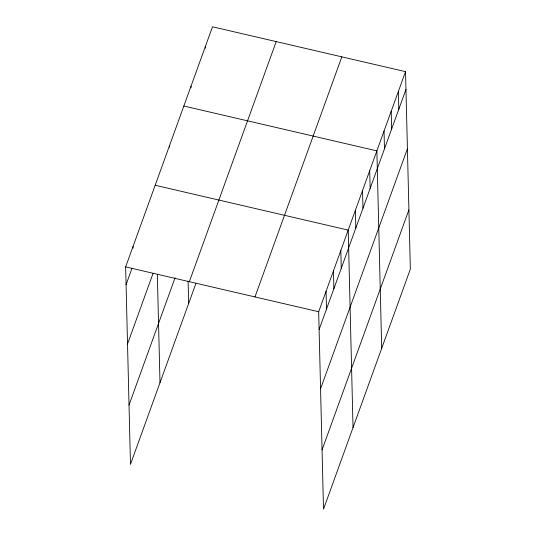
<?xml version="1.0" encoding="UTF-8"?>
<svg xmlns="http://www.w3.org/2000/svg" width="536" height="536" viewBox="0 0 536 536"><rect width="100%" height="100%" fill="white"/><g stroke="black" fill="none" stroke-linecap="round" stroke-linejoin="round"><path stroke-width="0.8" d="M195.828 283.685L130.469 464.35L125.645 266.888L212.497 26.8L405.531 71.65L410.355 269.112L323.503 509.2L318.679 311.738L405.531 71.65M126.074 284.663L132.037 268.181M127.528 343.958L153.082 273.32M129.022 405.055L175.084 277.715M189.342 281.688L276.201 41.6M254.975 296.937L341.827 56.849M319.114 329.513L405.966 89.425M320.562 388.808L407.414 148.727M322.056 449.905L408.908 209.817M183.835 106.028L376.868 150.877L381.699 348.34M155.172 185.255L348.206 230.112L353.036 427.567M125.645 266.888L318.679 311.738M398.369 91.455L398.804 109.237M391.2 111.267L391.635 129.042M384.037 131.072L384.473 148.847M369.706 170.689L370.142 188.464M362.537 190.494L362.973 208.27M355.375 210.3L355.81 228.075M340.822 250.513L341.258 268.295M333.446 270.921L333.874 288.703M326.062 291.329L326.498 309.105M205.328 46.605L205.368 48.22M190.997 86.222L191.037 87.837M188.116 281.253L188.659 303.49M169.503 145.645L169.544 147.259M157.35 274.385L159.996 382.717M133.022 246.48L133.062 248.094"/></g></svg>
